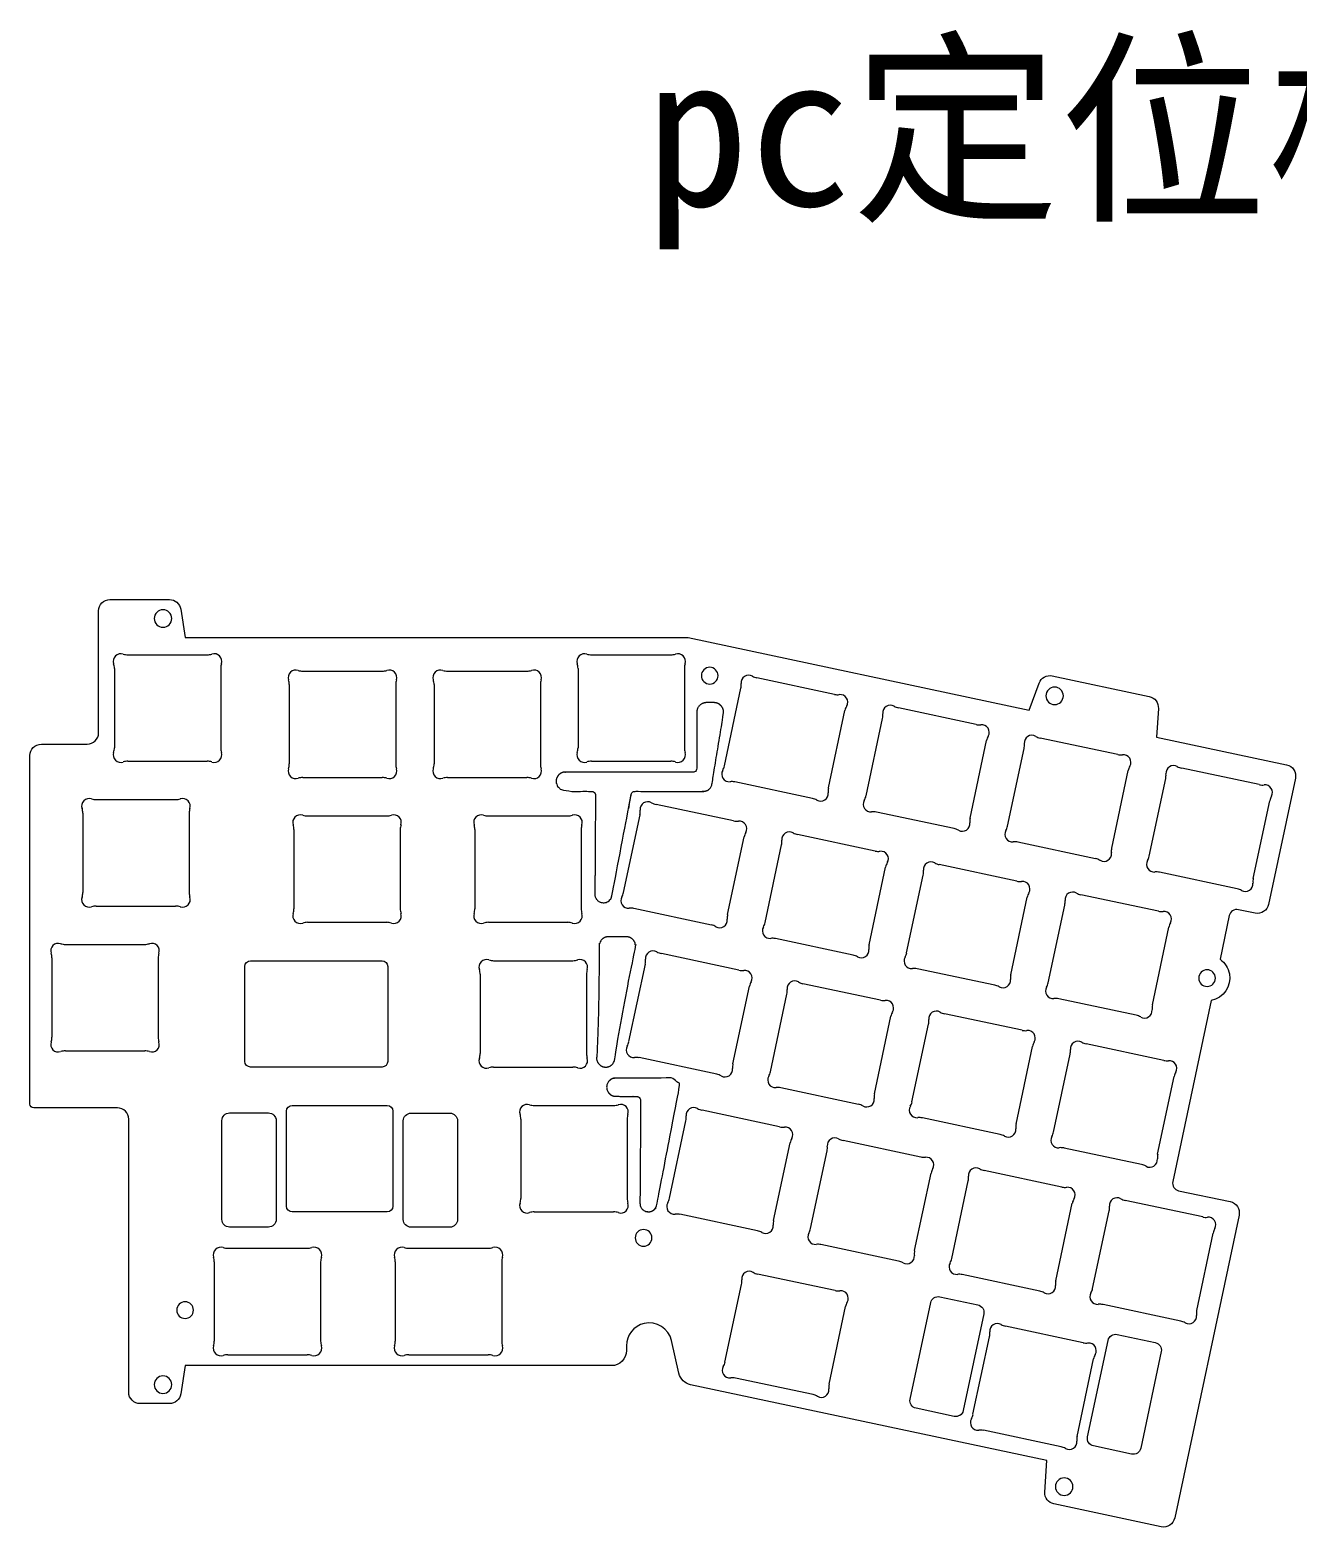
# Model space of a CAD drawing. Header units: millimetres. Extents: x 1318 to 1655, y 839 to 1036.
# Drawn here: x 1317.8 to 1484.5, y 839.3 to 1036.4 of the extents above; entities that cross this region are included whole.
import ezdxf

# ---------------------------------------------------------------- set-up
doc = ezdxf.new("R2010")
doc.units = ezdxf.units.MM
doc.header["$LTSCALE"] = 5
doc.layers.get('0').update_dxf_attribs({"lineweight": 18})
doc.layers.add('_U+56FE_U+5C42 5', color=7, linetype='Continuous')
doc.layers.add('_U+56FE_U+5C42 5_0', color=7, linetype='Continuous')
doc.styles.get("Standard").update_dxf_attribs({"font": ''})
doc.styles.get('Standard').set_extended_font_data('宋体')

# ---------------------------------------------------------------- blocks, each defined once
blk = doc.blocks.new('block 5')
at = {"layer": '_U+56FE_U+5C42 5', "color": 7, "lineweight": 18}
blk.add_open_spline([(89.6, 145), (89.6, 145), (89.6, 158), (89.6, 158), (89.6, 158.55), (89.14, 159), (88.58, 159), (88.58, 159), (83.47, 159), (83.47, 159), (82.91, 159), (82.45, 158.55), (82.45, 158), (82.45, 158), (82.45, 145), (82.45, 145), (82.45, 144.44), (82.91, 144), (83.47, 144), (83.47, 144), (88.58, 144), (88.58, 144), (89.14, 144), (89.6, 144.44), (89.6, 145)], degree=3, knots=[0, 0, 0, 0, 1, 1, 1, 2, 2, 2, 3, 3, 3, 4, 4, 4, 5, 5, 5, 6, 6, 6, 7, 7, 7, 8, 8, 8, 8], dxfattribs=at)
blk = doc.blocks.new('block 6')
at = {"layer": '_U+56FE_U+5C42 5', "color": 7, "lineweight": 18}
blk.add_open_spline([(180.02, 119.85), (180.02, 119.85), (182.72, 132.57), (182.72, 132.57), (182.84, 133.11), (182.48, 133.64), (181.93, 133.76), (181.93, 133.76), (176.94, 134.82), (176.94, 134.82), (176.38, 134.94), (175.84, 134.6), (175.73, 134.06), (175.73, 134.06), (173.03, 121.34), (173.03, 121.34), (172.91, 120.8), (173.26, 120.27), (173.82, 120.15), (173.82, 120.15), (178.81, 119.09), (178.81, 119.09), (179.36, 118.97), (179.9, 119.31), (180.02, 119.85)], degree=3, knots=[0, 0, 0, 0, 1, 1, 1, 2, 2, 2, 3, 3, 3, 4, 4, 4, 5, 5, 5, 6, 6, 6, 7, 7, 7, 8, 8, 8, 8], dxfattribs=at)
blk = doc.blocks.new('block 7')
at = {"layer": '_U+56FE_U+5C42 5', "color": 7, "lineweight": 18}
blk.add_open_spline([(203.37, 114.89), (203.37, 114.89), (206.08, 127.61), (206.08, 127.61), (206.19, 128.15), (205.84, 128.68), (205.28, 128.8), (205.28, 128.8), (200.29, 129.86), (200.29, 129.86), (199.74, 129.98), (199.2, 129.63), (199.08, 129.09), (199.08, 129.09), (196.38, 116.38), (196.38, 116.38), (196.26, 115.84), (196.62, 115.3), (197.17, 115.19), (197.17, 115.19), (202.17, 114.12), (202.17, 114.12), (202.72, 114.01), (203.26, 114.35), (203.37, 114.89)], degree=3, knots=[0, 0, 0, 0, 1, 1, 1, 2, 2, 2, 3, 3, 3, 4, 4, 4, 5, 5, 5, 6, 6, 6, 7, 7, 7, 8, 8, 8, 8], dxfattribs=at)
blk = doc.blocks.new('block 10')
at = {"color": 7, "lineweight": 18}
blk.add_open_spline([(73.55, 123.26), (73.55, 123.89), (74.07, 124.41), (74.7, 124.41), (75.34, 124.41), (75.85, 123.89), (75.85, 123.26), (75.85, 122.62), (75.34, 122.11), (74.7, 122.11), (74.07, 122.11), (73.55, 122.62), (73.55, 123.26)], degree=3, knots=[0, 0, 0, 0, 1, 1, 1, 2, 2, 2, 3, 3, 3, 4, 4, 4, 4], dxfattribs=at)
blk = doc.blocks.new('block 11')
at = {"color": 7, "lineweight": 18}
blk.add_open_spline([(192.15, 109.83), (192.15, 110.47), (192.67, 110.98), (193.3, 110.98), (193.94, 110.98), (194.45, 110.47), (194.45, 109.83), (194.45, 109.2), (193.94, 108.68), (193.3, 108.68), (192.67, 108.68), (192.15, 109.2), (192.15, 109.83)], degree=3, knots=[0, 0, 0, 0, 1, 1, 1, 2, 2, 2, 3, 3, 3, 4, 4, 4, 4], dxfattribs=at)
blk = doc.blocks.new('block 12')
at = {"color": 7, "lineweight": 18}
blk.add_open_spline([(73.55, 224.06), (73.55, 224.69), (74.07, 225.21), (74.7, 225.21), (75.34, 225.21), (75.85, 224.69), (75.85, 224.06), (75.85, 223.42), (75.34, 222.91), (74.7, 222.91), (74.07, 222.91), (73.55, 223.42), (73.55, 224.06)], degree=3, knots=[0, 0, 0, 0, 1, 1, 1, 2, 2, 2, 3, 3, 3, 4, 4, 4, 4], dxfattribs=at)
blk = doc.blocks.new('block 13')
at = {"color": 7, "lineweight": 18}
blk.add_open_spline([(190.89, 213.88), (190.89, 214.52), (191.4, 215.03), (192.04, 215.03), (192.67, 215.03), (193.19, 214.52), (193.19, 213.88), (193.19, 213.25), (192.67, 212.73), (192.04, 212.73), (191.4, 212.73), (190.89, 213.25), (190.89, 213.88)], degree=3, knots=[0, 0, 0, 0, 1, 1, 1, 2, 2, 2, 3, 3, 3, 4, 4, 4, 4], dxfattribs=at)
blk = doc.blocks.new('block 19')
at = {"color": 7, "lineweight": 18}
blk.add_open_spline([(104.96, 146.75), (104.96, 146.75), (104.96, 159.25), (104.96, 159.25), (104.96, 159.66), (104.62, 160), (104.21, 160), (104.21, 160), (91.71, 160), (91.71, 160), (91.3, 160), (90.96, 159.66), (90.96, 159.25), (90.96, 159.25), (90.96, 146.75), (90.96, 146.75), (90.96, 146.33), (91.3, 146), (91.71, 146), (91.71, 146), (104.21, 146), (104.21, 146), (104.62, 146), (104.96, 146.33), (104.96, 146.75)], degree=3, knots=[0, 0, 0, 0, 1, 1, 1, 2, 2, 2, 3, 3, 3, 4, 4, 4, 5, 5, 5, 6, 6, 6, 7, 7, 7, 8, 8, 8, 8], dxfattribs=at)
blk = doc.blocks.new('block 69')
at = {"color": 7, "lineweight": 18}
blk.add_open_spline([(136.85, 142.57), (136.85, 143.18), (137.34, 143.67), (137.95, 143.67), (138.55, 143.67), (139.05, 143.18), (139.05, 142.57), (139.05, 141.96), (138.55, 141.47), (137.95, 141.47), (137.34, 141.47), (136.85, 141.96), (136.85, 142.57)], degree=3, knots=[0, 0, 0, 0, 1, 1, 1, 2, 2, 2, 3, 3, 3, 4, 4, 4, 4], dxfattribs=at)
blk = doc.blocks.new('block 72')
at = {"color": 7, "lineweight": 18}
blk.add_open_spline([(103.53, 179.04), (103.53, 179.04), (86.23, 179.04), (86.23, 179.04), (85.82, 179.04), (85.48, 178.7), (85.48, 178.29), (85.48, 178.29), (85.48, 165.79), (85.48, 165.79), (85.48, 165.37), (85.82, 165.04), (86.23, 165.04), (86.23, 165.04), (103.53, 165.04), (103.53, 165.04), (103.94, 165.04), (104.28, 165.37), (104.28, 165.79), (104.28, 165.79), (104.28, 178.29), (104.28, 178.29), (104.28, 178.7), (103.94, 179.04), (103.53, 179.04)], degree=3, knots=[0, 0, 0, 0, 1, 1, 1, 2, 2, 2, 3, 3, 3, 4, 4, 4, 5, 5, 5, 6, 6, 6, 7, 7, 7, 8, 8, 8, 8], dxfattribs=at)
blk = doc.blocks.new('block 73')
at = {"color": 7, "lineweight": 18}
blk.add_open_spline([(76.51, 133.07), (76.51, 133.68), (77, 134.17), (77.61, 134.17), (78.22, 134.17), (78.71, 133.68), (78.71, 133.07), (78.71, 132.46), (78.22, 131.97), (77.61, 131.97), (77, 131.97), (76.51, 132.46), (76.51, 133.07)], degree=3, knots=[0, 0, 0, 0, 1, 1, 1, 2, 2, 2, 3, 3, 3, 4, 4, 4, 4], dxfattribs=at)
blk = doc.blocks.new('block 76')
at = {"color": 7, "lineweight": 18}
blk.add_open_spline([(145.55, 216.54), (145.55, 217.14), (146.04, 217.64), (146.65, 217.64), (147.26, 217.64), (147.75, 217.14), (147.75, 216.54), (147.75, 215.93), (147.26, 215.44), (146.65, 215.44), (146.04, 215.44), (145.55, 215.93), (145.55, 216.54)], degree=3, knots=[0, 0, 0, 0, 1, 1, 1, 2, 2, 2, 3, 3, 3, 4, 4, 4, 4], dxfattribs=at)
blk = doc.blocks.new('block 77')
at = {"color": 7, "lineweight": 18}
blk.add_open_spline([(211, 176.75), (211, 177.36), (211.49, 177.85), (212.1, 177.85), (212.71, 177.85), (213.2, 177.36), (213.2, 176.75), (213.2, 176.14), (212.71, 175.65), (212.1, 175.65), (211.49, 175.65), (211, 176.14), (211, 176.75)], degree=3, knots=[0, 0, 0, 0, 1, 1, 1, 2, 2, 2, 3, 3, 3, 4, 4, 4, 4], dxfattribs=at)
blk = doc.blocks.new('block 94')
at = {"color": 7, "lineweight": 18}
blk.add_open_spline([(143.82, 221.56), (143.82, 221.56), (77.61, 221.56), (77.61, 221.56), (77.61, 221.56), (77.04, 225.28), (77.04, 225.28), (76.93, 226.01), (76.3, 226.56), (75.56, 226.56), (75.56, 226.56), (67.73, 226.56), (67.73, 226.56), (66.9, 226.56), (66.23, 225.88), (66.23, 225.06), (66.23, 225.06), (66.23, 209.03), (66.23, 209.03), (66.23, 208.2), (65.56, 207.53), (64.73, 207.53), (64.73, 207.53), (58.7, 207.53), (58.7, 207.53), (57.87, 207.53), (57.2, 206.85), (57.2, 206.03), (57.2, 206.03), (57.2, 160.18), (57.2, 160.18), (57.2, 159.91), (57.42, 159.68), (57.7, 159.68), (57.7, 159.68), (68.7, 159.68), (68.7, 159.68), (69.53, 159.68), (70.2, 159.01), (70.2, 158.18), (70.2, 158.18), (70.2, 122.26), (70.2, 122.26), (70.2, 121.43), (70.87, 120.76), (71.7, 120.76), (71.7, 120.76), (75.56, 120.76), (75.56, 120.76), (76.3, 120.76), (76.93, 121.3), (77.04, 122.03), (77.04, 122.03), (77.61, 125.76), (77.61, 125.76), (77.61, 125.76), (133.7, 125.76), (133.7, 125.76), (134.81, 125.76), (135.7, 126.65), (135.7, 127.76), (135.7, 127.76), (135.7, 127.76), (135.7, 127.76), (135.7, 127.76), (135.7, 128.36), (135.7, 128.36), (135.69, 129.77), (136.66, 131), (138.03, 131.31), (139.65, 131.68), (141.26, 130.67), (141.62, 129.05), (141.62, 129.05), (142.61, 124.76), (142.61, 124.76), (142.78, 124), (143.38, 123.41), (144.14, 123.25), (144.14, 123.25), (191, 113.29), (191, 113.29), (191, 113.29), (190.75, 109.12), (190.75, 109.12), (190.71, 108.38), (191.21, 107.72), (191.94, 107.57), (191.94, 107.57), (206.06, 104.56), (206.06, 104.56), (206.87, 104.39), (207.67, 104.91), (207.84, 105.72), (207.84, 105.72), (216.31, 145.56), (216.31, 145.56), (216.48, 146.37), (215.96, 147.17), (215.15, 147.34), (215.15, 147.34), (208.36, 148.78), (208.36, 148.78), (207.82, 148.9), (207.47, 149.43), (207.59, 149.97), (207.59, 149.97), (212.65, 173.8), (212.65, 173.8), (214.28, 174.11), (215.35, 175.68), (215.05, 177.3), (214.9, 178.08), (214.45, 178.77), (213.81, 179.22), (213.81, 179.22), (215.03, 184.98), (215.03, 184.98), (215.15, 185.52), (215.68, 185.86), (216.22, 185.75), (216.22, 185.75), (218.42, 185.28), (218.42, 185.28), (219.23, 185.11), (220.03, 185.63), (220.2, 186.44), (220.2, 186.44), (223.73, 203.04), (223.73, 203.04), (223.9, 203.85), (223.38, 204.64), (222.57, 204.82), (222.57, 204.82), (205.46, 208.45), (205.46, 208.45), (205.46, 208.45), (205.69, 212.23), (205.69, 212.23), (205.73, 212.97), (205.23, 213.64), (204.5, 213.79), (204.5, 213.79), (191.72, 216.51), (191.72, 216.51), (190.99, 216.66), (190.26, 216.26), (190, 215.57), (190, 215.57), (188.67, 212.02), (188.67, 212.02), (188.67, 212.02), (143.82, 221.56), (143.82, 221.56)], degree=3, knots=[0, 0, 0, 0, 1, 1, 1, 2, 2, 2, 3, 3, 3, 4, 4, 4, 5, 5, 5, 6, 6, 6, 7, 7, 7, 8, 8, 8, 9, 9, 9, 10, 10, 10, 11, 11, 11, 12, 12, 12, 13, 13, 13, 14, 14, 14, 15, 15, 15, 16, 16, 16, 17, 17, 17, 18, 18, 18, 19, 19, 19, 20, 20, 20, 21, 21, 21, 22, 22, 22, 23, 23, 23, 24, 24, 24, 25, 25, 25, 26, 26, 26, 27, 27, 27, 28, 28, 28, 29, 29, 29, 30, 30, 30, 31, 31, 31, 32, 32, 32, 33, 33, 33, 34, 34, 34, 35, 35, 35, 36, 36, 36, 37, 37, 37, 38, 38, 38, 39, 39, 39, 40, 40, 40, 41, 41, 41, 42, 42, 42, 43, 43, 43, 44, 44, 44, 45, 45, 45, 46, 46, 46, 47, 47, 47, 48, 48, 48, 49, 49, 49, 50, 50, 50, 51, 51, 51, 51], dxfattribs=at)
blk = doc.blocks.new('block 342')
at = {"color": 7, "lineweight": 18}
blk.add_open_spline([(113.47, 144.98), (113.47, 144.98), (113.47, 157.98), (113.47, 157.98), (113.47, 158.53), (113.02, 158.98), (112.45, 158.98), (112.45, 158.98), (107.35, 158.98), (107.35, 158.98), (106.78, 158.98), (106.32, 158.53), (106.32, 157.98), (106.32, 157.98), (106.32, 144.98), (106.32, 144.98), (106.32, 144.43), (106.78, 143.98), (107.35, 143.98), (107.35, 143.98), (112.45, 143.98), (112.45, 143.98), (113.02, 143.98), (113.47, 144.43), (113.47, 144.98)], degree=3, knots=[0, 0, 0, 0, 1, 1, 1, 2, 2, 2, 3, 3, 3, 4, 4, 4, 5, 5, 5, 6, 6, 6, 7, 7, 7, 8, 8, 8, 8], dxfattribs=at)
blk = doc.blocks.new('block 373')
at = {"layer": '_U+56FE_U+5C42 5_0', "color": 5, "lineweight": 9}
blk.add_rational_spline([(127.65, 203.85), (127.65, 203.85), (141.61, 203.85), (144.44, 203.83), (144.72, 203.83), (144.94, 204.05), (144.94, 204.33), (144.94, 205.65), (144.94, 209.91), (144.94, 211.69), (144.94, 212.46), (145.48, 212.99), (146.24, 212.99), (146.56, 212.99), (146.88, 212.99), (147.19, 212.99), (147.54, 212.99), (147.87, 212.86), (148.11, 212.61), (148.36, 212.37), (148.49, 212.04), (148.49, 211.69), (148.12, 209.4), (146.94, 202.23), (146.94, 202.23), (146.81, 201.75), (146.57, 201.42), (145.89, 201.32), (145.89, 201.32), (136.81, 201.32), (136.81, 201.32), (136.57, 201.32), (136.37, 201.16), (136.32, 200.92), (136.32, 200.92), (134.64, 192.12), (133.73, 187.31), (133.5, 186.85), (133.05, 186.6), (132.54, 186.67), (132.03, 186.73), (131.65, 187.08), (131.54, 187.58), (131.57, 192.48), (131.62, 200.82), (131.62, 200.82), (131.62, 201.1), (131.39, 201.32), (131.12, 201.32), (131.12, 201.32), (128.98, 201.32), (128.01, 201.32), (127.68, 201.33), (127.4, 201.44), (127.24, 201.52), (126.66, 201.73), (126.36, 202.25), (126.46, 202.86), (126.57, 203.46), (127.04, 203.85), (127.65, 203.85)], [1, 1, 1, 1, 1, 1, 1, 1, 1, 1, 0.80473809657, 0.80473809657, 1, 1, 1, 1, 0.949199966211, 0.949199966211, 1, 0.949199966211, 0.949199966211, 1, 1, 1, 1, 1, 1, 1, 1, 1, 1, 1, 1, 1, 1, 1, 1, 0.876425668011, 0.876425668011, 1, 0.876425668011, 0.876425668011, 1, 1, 1, 1, 1, 1, 1, 1, 1, 1, 1, 1, 1, 0.84382037077, 0.84382037077, 1, 0.84382037077, 0.84382037077, 1], degree=3, knots=[0, 0, 0, 0, 2, 2, 2, 3, 3, 3, 3.681191, 3.681191, 3.681191, 5.251986, 5.251986, 5.251986, 5.758344, 5.758344, 5.758344, 6.544158, 6.544158, 6.544158, 7.329972, 7.329972, 7.329972, 8.169779, 8.169779, 8.169779, 8.860874, 8.860874, 8.860874, 9.860874, 9.860874, 9.860874, 10.860874, 10.860874, 10.860874, 11.58814, 11.58814, 11.58814, 12.825521, 12.825521, 12.825521, 14.062902, 14.062902, 14.062902, 14.776416, 14.776416, 14.776416, 15.776416, 15.776416, 15.776416, 16.550189, 16.550189, 16.550189, 16.587576, 16.587576, 16.587576, 17.984816, 17.984816, 17.984816, 19.382055, 19.382055, 19.382055, 19.382055], dxfattribs=at)
blk = doc.blocks.new('block 374')
at = {"layer": '_U+56FE_U+5C42 5_0', "color": 5, "lineweight": 9}
blk.add_rational_spline([(133.37, 182.18), (133.96, 182.18), (134.97, 182.18), (135.69, 182.18), (136.05, 182.18), (136.37, 182.03), (136.6, 181.76), (136.83, 181.49), (136.93, 181.15), (136.88, 180.8), (136.35, 178.2), (134.66, 169.78), (134.16, 166.1), (134.11, 165.66), (133.84, 165.3), (133.43, 165.13), (133.02, 164.96), (132.58, 165.02), (132.23, 165.29), (131.88, 165.56), (131.72, 165.97), (131.78, 166.41), (132.06, 170.1), (132.1, 178.52), (132.11, 180.98), (132.11, 181.31), (132.24, 181.62), (132.48, 181.85), (132.72, 182.08), (133.04, 182.2), (133.37, 182.18)], [1, 1, 1, 1, 0.939274934653, 0.939274934653, 1, 0.939274934653, 0.939274934653, 1, 1, 1, 1, 0.909259953664, 0.909259953664, 1, 0.909259953664, 0.909259953664, 1, 0.909259953664, 0.909259953664, 1, 1, 1, 1, 0.945762094449, 0.945762094449, 1, 0.945762094449, 0.945762094449, 1], degree=3, knots=[0, 0, 0, 0, 0.443241, 0.443241, 0.443241, 1.303497, 1.303497, 1.303497, 2.163753, 2.163753, 2.163753, 2.866482, 2.866482, 2.866482, 3.922191, 3.922191, 3.922191, 4.977899, 4.977899, 4.977899, 6.033607, 6.033607, 6.033607, 6.738859, 6.738859, 6.738859, 7.551187, 7.551187, 7.551187, 8.363515, 8.363515, 8.363515, 8.363515], dxfattribs=at)
blk = doc.blocks.new('block 375')
at = {"layer": '_U+56FE_U+5C42 5_0', "color": 5, "lineweight": 9}
blk.add_rational_spline([(134.29, 161.2), (133.85, 161.2), (133.47, 161.42), (133.25, 161.8), (133.03, 162.18), (133.03, 162.62), (133.25, 163), (133.47, 163.38), (133.85, 163.6), (134.29, 163.6), (135.31, 163.6), (141.4, 163.6), (141.4, 163.6), (142.16, 163.62), (142.76, 162.97), (142.61, 162.1), (142.61, 162.1), (139.68, 146.89), (139.68, 146.89), (139.58, 146.37), (139.12, 146), (138.59, 146), (137.97, 146), (137.47, 146.5), (137.48, 147.11), (137.48, 147.11), (137.54, 157.82), (137.55, 160.39), (137.55, 160.57), (137.55, 160.66), (137.55, 160.66), (137.55, 160.94), (137.33, 161.16), (137.06, 161.16), (137.06, 161.16), (134.84, 161.19), (134.29, 161.2)], [1, 0.910683269884, 0.910683269884, 1, 0.910683269884, 0.910683269884, 1, 0.910683269884, 0.910683269884, 1, 1, 1, 1, 1, 1, 1, 1, 1, 1, 1, 1, 1, 1, 1, 1, 1, 1, 1, 1, 1, 1, 1, 1, 1, 1, 1, 1], degree=3, knots=[0, 0, 0, 0, 1.0472, 1.0472, 1.0472, 2.094399, 2.094399, 2.094399, 3.141599, 3.141599, 3.141599, 4.057765, 4.057765, 4.057765, 5.057765, 5.057765, 5.057765, 6.057765, 6.057765, 6.057765, 7.057765, 7.057765, 7.057765, 8.057765, 8.057765, 8.057765, 8.922305, 8.922305, 8.922305, 9.004207, 9.004207, 9.004207, 10.004207, 10.004207, 10.004207, 10.872176, 10.872176, 10.872176, 10.872176], dxfattribs=at)

msp = doc.modelspace()

# ---------------------------------------------------------------- linework, layer by layer
for p, q in [((1330.65, 954.15), (1341.09, 954.15)), ((1391.66, 954.15), (1402.1, 954.15)), ((1328.87, 952.37), (1328.87, 941.93)), ((1342.87, 952.37), (1342.87, 941.93)), ((1353.67, 952.01), (1364.11, 952.01)), ((1372.72, 952.01), (1383.16, 952.01)), ((1389.88, 952.37), (1389.88, 941.93)), ((1403.88, 952.37), (1403.88, 941.93)), ((1351.89, 950.23), (1351.89, 939.79)), ((1365.89, 950.23), (1365.89, 939.79)), ((1370.94, 950.23), (1370.94, 939.79)), ((1384.94, 950.23), (1384.94, 939.79)), ((1423.64, 948.95), (1413.43, 951.12)), ((1409.15, 939.54), (1411.32, 949.75)), ((1422.84, 936.63), (1425.01, 946.84)), ((1442.27, 944.99), (1432.06, 947.16)), ((1427.78, 935.58), (1429.95, 945.79)), ((1441.47, 932.66), (1443.64, 942.88)), ((1460.91, 941.03), (1450.69, 943.2)), ((1446.41, 931.61), (1448.58, 941.83)), ((1330.65, 940.15), (1341.09, 940.15)), ((1391.66, 940.15), (1402.1, 940.15)), ((1460.11, 928.7), (1462.28, 938.92)), ((1479.54, 937.07), (1469.33, 939.24)), ((1353.67, 938.01), (1364.11, 938.01)), ((1372.72, 938.01), (1383.16, 938.01)), ((1420.73, 935.25), (1410.52, 937.43)), ((1465.05, 927.65), (1467.22, 937.87)), ((1326.49, 935.1), (1336.93, 935.1)), ((1410.36, 932.3), (1400.15, 934.47)), ((1478.74, 924.74), (1480.91, 934.96)), ((1324.71, 933.32), (1324.71, 922.88)), ((1338.71, 933.32), (1338.71, 922.88)), ((1354.27, 932.96), (1364.71, 932.96)), ((1378.08, 932.96), (1388.52, 932.96)), ((1395.87, 922.89), (1398.04, 933.1)), ((1439.36, 931.29), (1429.15, 933.46)), ((1352.49, 931.18), (1352.49, 920.74)), ((1366.49, 931.18), (1366.49, 920.74)), ((1376.3, 931.18), (1376.3, 920.74)), ((1390.3, 931.18), (1390.3, 920.74)), ((1428.99, 928.34), (1418.78, 930.51)), ((1409.56, 919.98), (1411.73, 930.19)), ((1414.5, 918.93), (1416.67, 929.14)), ((1458, 927.33), (1447.78, 929.5)), ((1447.63, 924.38), (1437.41, 926.55)), ((1428.19, 916.01), (1430.36, 926.23)), ((1433.13, 914.96), (1435.3, 925.18)), ((1476.63, 923.37), (1466.42, 925.54)), ((1466.26, 920.42), (1456.05, 922.59)), ((1326.49, 921.1), (1336.93, 921.1)), ((1407.45, 918.6), (1397.24, 920.78)), ((1446.83, 912.05), (1449, 922.27)), ((1451.77, 911), (1453.94, 921.22)), ((1354.27, 918.96), (1364.71, 918.96)), ((1378.08, 918.96), (1388.52, 918.96)), ((1426.08, 914.64), (1415.87, 916.81)), ((1465.46, 908.09), (1467.63, 918.31)), ((1322.42, 916.05), (1332.86, 916.05)), ((1411.06, 912.67), (1400.85, 914.84)), ((1320.64, 914.27), (1320.64, 903.83)), ((1334.64, 914.27), (1334.64, 903.83)), ((1378.78, 913.91), (1389.22, 913.91)), ((1396.57, 903.26), (1398.74, 913.47)), ((1444.72, 910.68), (1434.5, 912.85)), ((1377, 912.13), (1377, 901.69)), ((1391, 912.13), (1391, 901.69)), ((1429.69, 908.71), (1419.48, 910.88)), ((1410.26, 900.35), (1412.43, 910.56)), ((1415.2, 899.3), (1417.37, 909.51)), ((1463.35, 906.72), (1453.14, 908.89)), ((1448.33, 904.75), (1438.11, 906.92)), ((1428.89, 896.38), (1431.06, 906.6)), ((1433.83, 895.33), (1436, 905.55)), ((1466.96, 900.79), (1456.75, 902.96)), ((1322.42, 902.05), (1332.86, 902.05)), ((1408.15, 898.97), (1397.94, 901.15)), ((1447.53, 892.42), (1449.7, 902.64)), ((1452.47, 891.37), (1454.64, 901.59)), ((1378.78, 899.91), (1389.22, 899.91)), ((1426.78, 895.01), (1416.57, 897.18)), ((1466.16, 888.46), (1468.33, 898.68)), ((1384.13, 894.86), (1394.57, 894.86)), ((1382.35, 893.08), (1382.35, 882.64)), ((1396.35, 893.08), (1396.35, 882.64)), ((1401.92, 882.65), (1404.09, 892.86)), ((1416.41, 892.06), (1406.2, 894.23)), ((1445.42, 891.05), (1435.2, 893.22)), ((1415.61, 879.74), (1417.78, 889.95)), ((1434.98, 888.08), (1424.76, 890.25)), ((1464.05, 887.09), (1453.84, 889.26)), ((1420.48, 878.67), (1422.65, 888.88)), ((1434.18, 875.76), (1436.35, 885.97)), ((1453.56, 884.13), (1443.35, 886.3)), ((1439.07, 874.72), (1441.24, 884.93)), ((1452.76, 871.8), (1454.93, 882.02)), ((1472.1, 880.19), (1461.88, 882.36)), ((1384.13, 880.86), (1394.57, 880.86)), ((1413.5, 878.36), (1403.29, 880.54)), ((1457.6, 870.78), (1459.77, 880.99)), ((1471.3, 867.87), (1473.47, 878.08)), ((1343.79, 876.07), (1354.23, 876.07)), ((1367.62, 876.07), (1378.06, 876.07)), ((1432.07, 874.38), (1421.85, 876.56)), ((1342.01, 874.29), (1342.01, 863.85)), ((1356.01, 874.29), (1356.01, 863.85)), ((1365.84, 874.29), (1365.84, 863.85)), ((1379.84, 874.29), (1379.84, 863.85)), ((1409.22, 861.1), (1411.39, 871.31)), ((1423.72, 870.51), (1413.5, 872.68)), ((1450.65, 870.43), (1440.44, 872.61)), ((1422.92, 858.19), (1425.09, 868.4)), ((1469.19, 866.49), (1458.97, 868.67)), ((1456.36, 863.64), (1446.15, 865.81)), ((1441.86, 854.23), (1444.03, 864.44)), ((1343.79, 862.07), (1354.23, 862.07)), ((1367.62, 862.07), (1378.06, 862.07)), ((1455.56, 851.32), (1457.73, 861.53)), ((1420.81, 856.82), (1410.59, 858.99)), ((1453.45, 849.95), (1443.23, 852.12))]:
    msp.add_line(p, q)
for centre, radius, start, end in [((1329.72, 953.29), 1, 72.0237, 197.9763), ((1330.65, 956.15), 2, 252.0237, 270), ((1341.09, 956.15), 2, 270, 287.9763), ((1342.01, 953.29), 1, 342.0237, 107.9763), ((1390.73, 953.29), 1, 72.0237, 197.9763), ((1391.66, 956.15), 2, 252.0237, 270), ((1402.1, 956.15), 2, 270, 287.9763), ((1403.02, 953.29), 1, 342.0237, 107.9763), ((1326.87, 952.37), 2, 0, 17.9763), ((1344.87, 952.37), 2, 162.0237, 180), ((1352.74, 951.15), 1, 72.0237, 197.9763), ((1353.67, 954.01), 2, 252.0237, 270), ((1364.11, 954.01), 2, 270, 287.9763), ((1365.03, 951.15), 1, 342.0237, 107.9763), ((1371.79, 951.15), 1, 72.0237, 197.9763), ((1372.72, 954.01), 2, 252.0237, 270), ((1383.16, 954.01), 2, 270, 287.9763), ((1384.08, 951.15), 1, 342.0237, 107.9763), ((1387.88, 952.37), 2, 0, 17.9763), ((1405.88, 952.37), 2, 162.0237, 180), ((1349.89, 950.23), 2, 0, 17.9763), ((1367.89, 950.23), 2, 162.0237, 180), ((1368.94, 950.23), 2, 0, 17.9763), ((1386.94, 950.23), 2, 162.0237, 180), ((1409.36, 950.16), 2, 348, 5.9763), ((1412.34, 950.48), 1, 60.0237, 185.9763), ((1413.84, 953.08), 2, 240.0237, 258), ((1424.06, 950.9), 2, 258, 275.9763), ((1424.37, 947.92), 1, 330.0237, 95.9763), ((1426.97, 946.42), 2, 150.0237, 168), ((1427.99, 946.2), 2, 348, 5.9763), ((1430.98, 946.52), 1, 60.0237, 185.9763), ((1432.48, 949.12), 2, 240.0237, 258), ((1442.69, 946.94), 2, 258, 275.9763), ((1443, 943.96), 1, 330.0237, 95.9763), ((1445.6, 942.46), 2, 150.0237, 168), ((1446.63, 942.24), 2, 348, 5.9763), ((1449.61, 942.56), 1, 60.0237, 185.9763), ((1451.11, 945.15), 2, 240.0237, 258), ((1329.72, 941), 1, 162.0237, 287.9763), ((1326.87, 941.93), 2, 342.0237, 0), ((1342.01, 941), 1, 252.0237, 17.9763), ((1344.87, 941.93), 2, 180, 197.9763), ((1390.73, 941), 1, 162.0237, 287.9763), ((1387.88, 941.93), 2, 342.0237, 0), ((1403.02, 941), 1, 252.0237, 17.9763), ((1405.88, 941.93), 2, 180, 197.9763), ((1461.32, 942.98), 2, 258, 275.9763), ((1461.64, 940), 1, 330.0237, 95.9763), ((1330.65, 938.15), 2, 90, 107.9763), ((1341.09, 938.15), 2, 72.0237, 90), ((1352.74, 938.86), 1, 162.0237, 287.9763), ((1349.89, 939.79), 2, 342.0237, 0), ((1365.03, 938.86), 1, 252.0237, 17.9763), ((1367.89, 939.79), 2, 180, 197.9763), ((1371.79, 938.86), 1, 162.0237, 287.9763), ((1368.94, 939.79), 2, 342.0237, 0), ((1384.08, 938.86), 1, 252.0237, 17.9763), ((1386.94, 939.79), 2, 180, 197.9763), ((1391.66, 938.15), 2, 90, 107.9763), ((1402.1, 938.15), 2, 72.0237, 90), ((1409.79, 938.45), 1, 150.0237, 275.9763), ((1407.19, 939.95), 2, 330.0237, 348), ((1464.23, 938.5), 2, 150.0237, 168), ((1465.26, 938.28), 2, 348, 5.9763), ((1468.25, 938.59), 1, 60.0237, 185.9763), ((1469.74, 941.19), 2, 240.0237, 258), ((1353.67, 936.01), 2, 90, 107.9763), ((1364.11, 936.01), 2, 72.0237, 90), ((1372.72, 936.01), 2, 90, 107.9763), ((1383.16, 936.01), 2, 72.0237, 90), ((1410.1, 935.47), 2, 78, 95.9763), ((1424.8, 936.21), 2, 168, 185.9763), ((1479.96, 939.02), 2, 258, 275.9763), ((1480.27, 936.04), 1, 330.0237, 95.9763), ((1325.56, 934.24), 1, 72.0237, 197.9763), ((1326.49, 937.1), 2, 252.0237, 270), ((1336.93, 937.1), 2, 270, 287.9763), ((1337.85, 934.24), 1, 342.0237, 107.9763), ((1399.06, 933.83), 1, 60.0237, 185.9763), ((1400.56, 936.43), 2, 240.0237, 258), ((1420.31, 933.3), 2, 60.0237, 78), ((1421.81, 935.9), 1, 240.0237, 5.9763), ((1428.42, 934.49), 1, 150.0237, 275.9763), ((1425.82, 935.99), 2, 330.0237, 348), ((1482.87, 934.54), 2, 150.0237, 168), ((1322.71, 933.32), 2, 0, 17.9763), ((1340.71, 933.32), 2, 162.0237, 180), ((1353.34, 932.1), 1, 72.0237, 197.9763), ((1354.27, 934.96), 2, 252.0237, 270), ((1364.71, 934.96), 2, 270, 287.9763), ((1365.63, 932.1), 1, 342.0237, 107.9763), ((1377.15, 932.1), 1, 72.0237, 197.9763), ((1378.08, 934.96), 2, 252.0237, 270), ((1388.52, 934.96), 2, 270, 287.9763), ((1389.44, 932.1), 1, 342.0237, 107.9763), ((1396.08, 933.51), 2, 348, 5.9763), ((1410.78, 934.25), 2, 258, 275.9763), ((1428.73, 931.51), 2, 78, 95.9763), ((1443.43, 932.25), 2, 168, 185.9763), ((1350.49, 931.18), 2, 0, 17.9763), ((1368.49, 931.18), 2, 162.0237, 180), ((1374.3, 931.18), 2, 0, 17.9763), ((1392.3, 931.18), 2, 162.0237, 180), ((1411.09, 931.27), 1, 330.0237, 95.9763), ((1413.69, 929.77), 2, 150.0237, 168), ((1417.7, 929.87), 1, 60.0237, 185.9763), ((1419.2, 932.47), 2, 240.0237, 258), ((1438.95, 929.34), 2, 60.0237, 78), ((1440.45, 931.94), 1, 240.0237, 5.9763), ((1447.06, 930.53), 1, 150.0237, 275.9763), ((1444.46, 932.03), 2, 330.0237, 348), ((1414.71, 929.55), 2, 348, 5.9763), ((1429.41, 930.29), 2, 258, 275.9763), ((1447.37, 927.55), 2, 78, 95.9763), ((1462.06, 928.29), 2, 168, 185.9763), ((1429.72, 927.31), 1, 330.0237, 95.9763), ((1432.32, 925.81), 2, 150.0237, 168), ((1436.33, 925.91), 1, 60.0237, 185.9763), ((1437.83, 928.5), 2, 240.0237, 258), ((1457.58, 925.38), 2, 60.0237, 78), ((1459.08, 927.98), 1, 240.0237, 5.9763), ((1465.69, 926.57), 1, 150.0237, 275.9763), ((1463.09, 928.07), 2, 330.0237, 348), ((1433.35, 925.59), 2, 348, 5.9763), ((1466, 923.59), 2, 78, 95.9763), ((1480.7, 924.33), 2, 168, 185.9763), ((1322.71, 922.88), 2, 342.0237, 0), ((1340.71, 922.88), 2, 180, 197.9763), ((1393.91, 923.3), 2, 330.0237, 348), ((1448.04, 926.33), 2, 258, 275.9763), ((1448.36, 923.35), 1, 330.0237, 95.9763), ((1450.95, 921.85), 2, 150.0237, 168), ((1454.97, 921.94), 1, 60.0237, 185.9763), ((1456.46, 924.54), 2, 240.0237, 258), ((1476.21, 921.42), 2, 60.0237, 78), ((1477.71, 924.01), 1, 240.0237, 5.9763), ((1325.56, 921.95), 1, 162.0237, 287.9763), ((1326.49, 919.1), 2, 90, 107.9763), ((1336.93, 919.1), 2, 72.0237, 90), ((1337.85, 921.95), 1, 252.0237, 17.9763), ((1350.49, 920.74), 2, 342.0237, 0), ((1368.49, 920.74), 2, 180, 197.9763), ((1374.3, 920.74), 2, 342.0237, 0), ((1392.3, 920.74), 2, 180, 197.9763), ((1396.51, 921.8), 1, 150.0237, 275.9763), ((1396.82, 918.82), 2, 78, 95.9763), ((1451.98, 921.63), 2, 348, 5.9763), ((1353.34, 919.81), 1, 162.0237, 287.9763), ((1354.27, 916.96), 2, 90, 107.9763), ((1364.71, 916.96), 2, 72.0237, 90), ((1365.63, 919.81), 1, 252.0237, 17.9763), ((1377.15, 919.81), 1, 162.0237, 287.9763), ((1378.08, 916.96), 2, 90, 107.9763), ((1388.52, 916.96), 2, 72.0237, 90), ((1389.44, 919.81), 1, 252.0237, 17.9763), ((1407.03, 916.65), 2, 60.0237, 78), ((1408.53, 919.25), 1, 240.0237, 5.9763), ((1411.52, 919.56), 2, 168, 185.9763), ((1412.54, 919.34), 2, 330.0237, 348), ((1466.68, 922.37), 2, 258, 275.9763), ((1466.99, 919.39), 1, 330.0237, 95.9763), ((1469.59, 917.89), 2, 150.0237, 168), ((1415.14, 917.84), 1, 150.0237, 275.9763), ((1415.45, 914.86), 2, 78, 95.9763), ((1321.49, 915.19), 1, 72.0237, 197.9763), ((1318.64, 914.27), 2, 0, 17.9763), ((1322.42, 918.05), 2, 252.0237, 270), ((1332.86, 918.05), 2, 270, 287.9763), ((1333.78, 915.19), 1, 342.0237, 107.9763), ((1336.64, 914.27), 2, 162.0237, 180), ((1399.76, 914.2), 1, 60.0237, 185.9763), ((1401.26, 916.8), 2, 240.0237, 258), ((1425.67, 912.69), 2, 60.0237, 78), ((1427.17, 915.29), 1, 240.0237, 5.9763), ((1430.15, 915.6), 2, 168, 185.9763), ((1431.18, 915.38), 2, 330.0237, 348), ((1377.85, 913.05), 1, 72.0237, 197.9763), ((1375, 912.13), 2, 0, 17.9763), ((1378.78, 915.91), 2, 252.0237, 270), ((1389.22, 915.91), 2, 270, 287.9763), ((1390.14, 913.05), 1, 342.0237, 107.9763), ((1393, 912.13), 2, 162.0237, 180), ((1396.78, 913.88), 2, 348, 5.9763), ((1411.48, 914.62), 2, 258, 275.9763), ((1411.79, 911.64), 1, 330.0237, 95.9763), ((1433.78, 913.88), 1, 150.0237, 275.9763), ((1434.09, 910.9), 2, 78, 95.9763), ((1414.39, 910.14), 2, 150.0237, 168), ((1418.4, 910.24), 1, 60.0237, 185.9763), ((1419.9, 912.84), 2, 240.0237, 258), ((1444.3, 908.73), 2, 60.0237, 78), ((1445.8, 911.33), 1, 240.0237, 5.9763), ((1448.78, 911.64), 2, 168, 185.9763), ((1449.81, 911.42), 2, 330.0237, 348), ((1415.41, 909.92), 2, 348, 5.9763), ((1430.11, 910.66), 2, 258, 275.9763), ((1430.42, 907.68), 1, 330.0237, 95.9763), ((1452.41, 909.92), 1, 150.0237, 275.9763), ((1452.72, 906.94), 2, 78, 95.9763), ((1433.02, 906.18), 2, 150.0237, 168), ((1437.03, 906.28), 1, 60.0237, 185.9763), ((1438.53, 908.87), 2, 240.0237, 258), ((1462.93, 904.77), 2, 60.0237, 78), ((1464.43, 907.36), 1, 240.0237, 5.9763), ((1467.42, 907.68), 2, 168, 185.9763), ((1434.05, 905.96), 2, 348, 5.9763), ((1448.74, 906.7), 2, 258, 275.9763), ((1449.06, 903.72), 1, 330.0237, 95.9763), ((1321.49, 902.9), 1, 162.0237, 287.9763), ((1318.64, 903.83), 2, 342.0237, 0), ((1333.78, 902.9), 1, 252.0237, 17.9763), ((1336.64, 903.83), 2, 180, 197.9763), ((1394.61, 903.67), 2, 330.0237, 348), ((1451.65, 902.22), 2, 150.0237, 168), ((1455.67, 902.31), 1, 60.0237, 185.9763), ((1457.16, 904.91), 2, 240.0237, 258), ((1322.42, 900.05), 2, 90, 107.9763), ((1332.86, 900.05), 2, 72.0237, 90), ((1377.85, 900.76), 1, 162.0237, 287.9763), ((1375, 901.69), 2, 342.0237, 0), ((1390.14, 900.76), 1, 252.0237, 17.9763), ((1393, 901.69), 2, 180, 197.9763), ((1397.21, 902.17), 1, 150.0237, 275.9763), ((1397.52, 899.19), 2, 78, 95.9763), ((1452.68, 902), 2, 348, 5.9763), ((1467.38, 902.74), 2, 258, 275.9763), ((1467.69, 899.76), 1, 330.0237, 95.9763), ((1378.78, 897.91), 2, 90, 107.9763), ((1389.22, 897.91), 2, 72.0237, 90), ((1407.73, 897.02), 2, 60.0237, 78), ((1409.23, 899.62), 1, 240.0237, 5.9763), ((1412.22, 899.93), 2, 168, 185.9763), ((1413.24, 899.71), 2, 330.0237, 348), ((1470.29, 898.26), 2, 150.0237, 168), ((1415.84, 898.21), 1, 150.0237, 275.9763), ((1416.15, 895.23), 2, 78, 95.9763), ((1383.2, 894), 1, 72.0237, 197.9763), ((1384.13, 896.86), 2, 252.0237, 270), ((1394.57, 896.86), 2, 270, 287.9763), ((1395.49, 894), 1, 342.0237, 107.9763), ((1426.37, 893.06), 2, 60.0237, 78), ((1427.87, 895.66), 1, 240.0237, 5.9763), ((1430.85, 895.97), 2, 168, 185.9763), ((1431.88, 895.75), 2, 330.0237, 348), ((1380.35, 893.08), 2, 0, 17.9763), ((1398.35, 893.08), 2, 162.0237, 180), ((1402.13, 893.27), 2, 348, 5.9763), ((1405.11, 893.59), 1, 60.0237, 185.9763), ((1406.61, 896.19), 2, 240.0237, 258), ((1434.48, 894.25), 1, 150.0237, 275.9763), ((1434.79, 891.27), 2, 78, 95.9763), ((1416.83, 894.01), 2, 258, 275.9763), ((1417.14, 891.03), 1, 330.0237, 95.9763), ((1445, 889.1), 2, 60.0237, 78), ((1446.5, 891.7), 1, 240.0237, 5.9763), ((1449.48, 892.01), 2, 168, 185.9763), ((1450.51, 891.79), 2, 330.0237, 348), ((1419.74, 889.53), 2, 150.0237, 168), ((1420.7, 889.29), 2, 348, 5.9763), ((1423.68, 889.61), 1, 60.0237, 185.9763), ((1425.18, 892.21), 2, 240.0237, 258), ((1453.11, 890.29), 1, 150.0237, 275.9763), ((1453.42, 887.31), 2, 78, 95.9763), ((1435.39, 890.04), 2, 258, 275.9763), ((1435.7, 887.05), 1, 330.0237, 95.9763), ((1463.63, 885.14), 2, 60.0237, 78), ((1465.13, 887.73), 1, 240.0237, 5.9763), ((1468.12, 888.05), 2, 168, 185.9763), ((1438.3, 885.55), 2, 150.0237, 168), ((1439.28, 885.34), 2, 348, 5.9763), ((1442.26, 885.66), 1, 60.0237, 185.9763), ((1443.76, 888.26), 2, 240.0237, 258), ((1453.98, 886.08), 2, 258, 275.9763), ((1454.29, 883.1), 1, 330.0237, 95.9763), ((1383.2, 881.71), 1, 162.0237, 287.9763), ((1380.35, 882.64), 2, 342.0237, 0), ((1395.49, 881.71), 1, 252.0237, 17.9763), ((1398.35, 882.64), 2, 180, 197.9763), ((1402.56, 881.56), 1, 150.0237, 275.9763), ((1399.96, 883.06), 2, 330.0237, 348), ((1456.89, 881.6), 2, 150.0237, 168), ((1457.82, 881.4), 2, 348, 5.9763), ((1460.8, 881.72), 1, 60.0237, 185.9763), ((1462.3, 884.32), 2, 240.0237, 258), ((1384.13, 878.86), 2, 90, 107.9763), ((1394.57, 878.86), 2, 72.0237, 90), ((1402.87, 878.58), 2, 78, 95.9763), ((1414.58, 879.01), 1, 240.0237, 5.9763), ((1417.57, 879.32), 2, 168, 185.9763), ((1472.51, 882.14), 2, 258, 275.9763), ((1472.82, 879.16), 1, 330.0237, 95.9763), ((1413.08, 876.41), 2, 60.0237, 78), ((1421.12, 877.58), 1, 150.0237, 275.9763), ((1418.53, 879.08), 2, 330.0237, 348), ((1475.42, 877.66), 2, 150.0237, 168), ((1342.87, 875.21), 1, 72.0237, 197.9763), ((1343.79, 878.07), 2, 252.0237, 270), ((1354.23, 878.07), 2, 270, 287.9763), ((1355.16, 875.21), 1, 342.0237, 107.9763), ((1366.69, 875.21), 1, 72.0237, 197.9763), ((1367.62, 878.07), 2, 252.0237, 270), ((1378.06, 878.07), 2, 270, 287.9763), ((1378.99, 875.21), 1, 342.0237, 107.9763), ((1421.44, 874.6), 2, 78, 95.9763), ((1433.15, 875.03), 1, 240.0237, 5.9763), ((1436.13, 875.34), 2, 168, 185.9763), ((1340.01, 874.29), 2, 0, 17.9763), ((1358.01, 874.29), 2, 162.0237, 180), ((1363.84, 874.29), 2, 0, 17.9763), ((1381.84, 874.29), 2, 162.0237, 180), ((1431.65, 872.43), 2, 60.0237, 78), ((1439.71, 873.63), 1, 150.0237, 275.9763), ((1437.11, 875.13), 2, 330.0237, 348), ((1409.44, 871.73), 2, 348, 5.9763), ((1412.42, 872.04), 1, 60.0237, 185.9763), ((1413.92, 874.64), 2, 240.0237, 258), ((1440.02, 870.65), 2, 78, 95.9763), ((1451.73, 871.08), 1, 240.0237, 5.9763), ((1454.72, 871.39), 2, 168, 185.9763), ((1424.13, 872.47), 2, 258, 275.9763), ((1424.45, 869.48), 1, 330.0237, 95.9763), ((1450.23, 868.48), 2, 60.0237, 78), ((1458.24, 869.69), 1, 150.0237, 275.9763), ((1455.65, 871.19), 2, 330.0237, 348), ((1427.04, 867.98), 2, 150.0237, 168), ((1458.56, 866.71), 2, 78, 95.9763), ((1470.27, 867.14), 1, 240.0237, 5.9763), ((1473.25, 867.45), 2, 168, 185.9763), ((1445.06, 865.17), 1, 60.0237, 185.9763), ((1446.56, 867.77), 2, 240.0237, 258), ((1468.77, 864.54), 2, 60.0237, 78), ((1340.01, 863.85), 2, 342.0237, 0), ((1358.01, 863.85), 2, 180, 197.9763), ((1363.84, 863.85), 2, 342.0237, 0), ((1381.84, 863.85), 2, 180, 197.9763), ((1442.08, 864.86), 2, 348, 5.9763), ((1456.77, 865.6), 2, 258, 275.9763), ((1457.09, 862.61), 1, 330.0237, 95.9763), ((1342.87, 862.92), 1, 162.0237, 287.9763), ((1343.79, 860.07), 2, 90, 107.9763), ((1354.23, 860.07), 2, 72.0237, 90), ((1355.16, 862.92), 1, 252.0237, 17.9763), ((1366.69, 862.92), 1, 162.0237, 287.9763), ((1367.62, 860.07), 2, 90, 107.9763), ((1378.06, 860.07), 2, 72.0237, 90), ((1378.99, 862.92), 1, 252.0237, 17.9763), ((1459.69, 861.11), 2, 150.0237, 168), ((1409.87, 860.01), 1, 150.0237, 275.9763), ((1407.27, 861.51), 2, 330.0237, 348), ((1410.18, 857.03), 2, 78, 95.9763), ((1421.89, 857.46), 1, 240.0237, 5.9763), ((1424.87, 857.77), 2, 168, 185.9763), ((1420.39, 854.86), 2, 60.0237, 78), ((1442.51, 853.14), 1, 150.0237, 275.9763), ((1439.91, 854.64), 2, 330.0237, 348), ((1442.82, 850.16), 2, 78, 95.9763), ((1453.03, 847.99), 2, 60.0237, 78), ((1454.53, 850.59), 1, 240.0237, 5.9763), ((1457.51, 850.9), 2, 168, 185.9763)]:
    msp.add_arc(centre, radius, start, end)

# ---------------------------------------------------------------- block references
for name in ['block 94', 'block 12', 'block 76', 'block 13', 'block 72', 'block 77', 'block 19', 'block 342', 'block 69', 'block 73', 'block 10', 'block 11']:
    msp.add_blockref(name, (1260.56, 734.87))
at = {"layer": '_U+56FE_U+5C42 5'}
for name in ['block 5', 'block 6', 'block 7']:
    msp.add_blockref(name, (1260.56, 734.87), dxfattribs=at)
at = {"layer": '_U+56FE_U+5C42 5_0'}
for name in ['block 373', 'block 374', 'block 375']:
    msp.add_blockref(name, (1260.56, 734.87), dxfattribs=at)

# ---------------------------------------------------------------- texts
at = {"insert": (1398.75, 1033.26), "char_height": 20, "attachment_point": 1}
msp.add_mtext_dynamic_manual_height_columns('pc定位板1.5mm', width=273.9764, gutter_width=1, heights=[0], dxfattribs=at)

doc.saveas('drawing.dxf')
